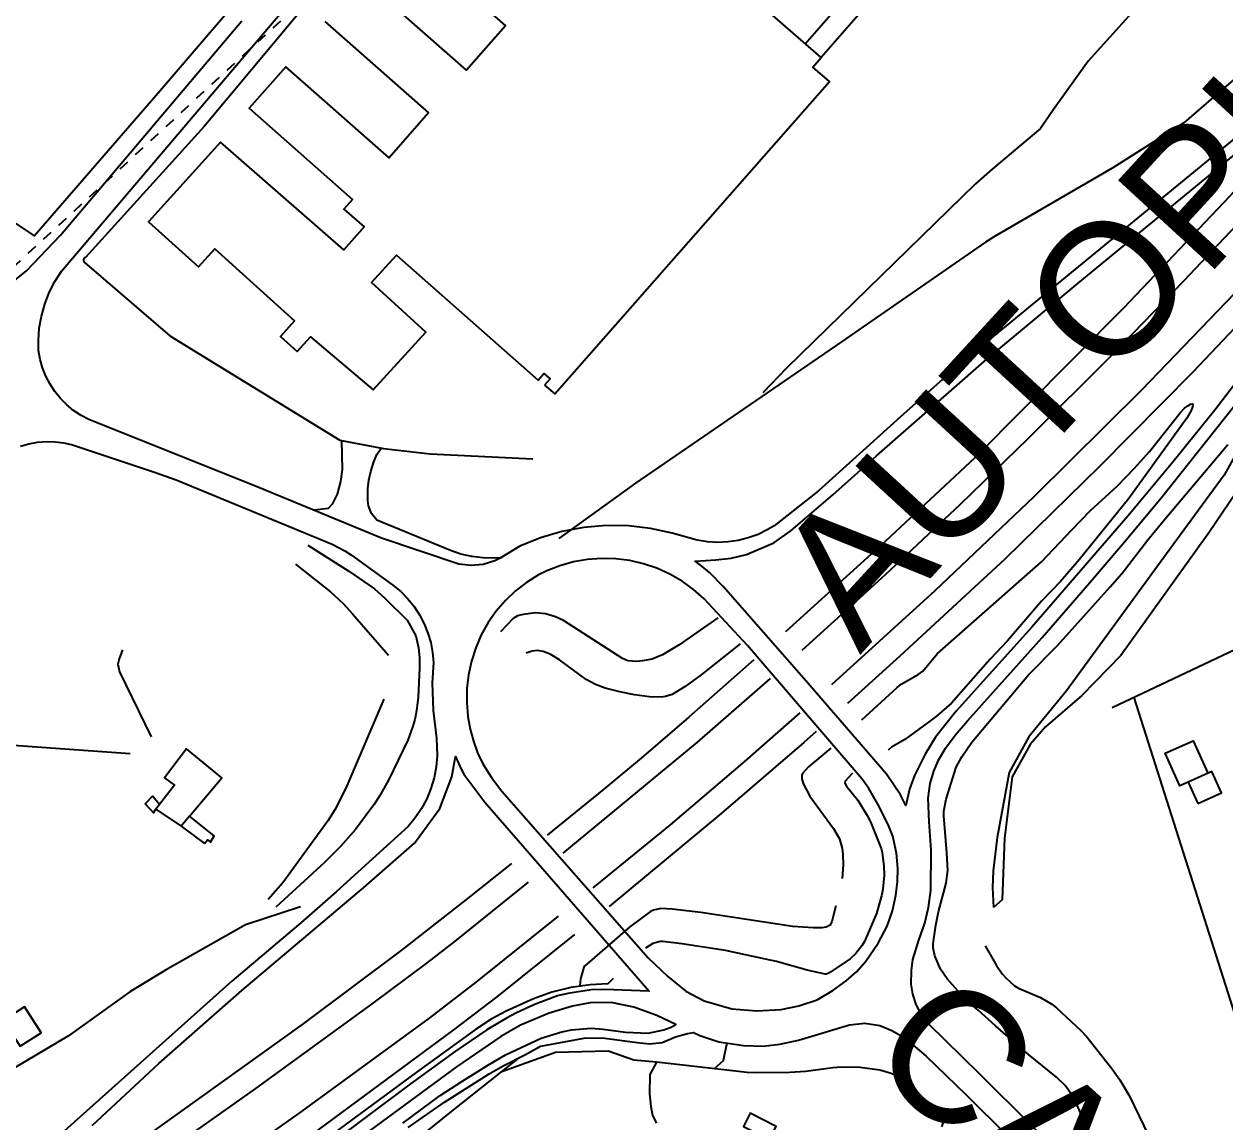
# Model space of a CAD drawing. Header units: millimetres. Extents: x 487814 to 495125, y 4392873 to 4398925.
# Drawn here: x 493196.5 to 493556.7, y 4396120.3 to 4396449.5 of the extents above; entities that cross this region are included whole.
import ezdxf

# ---------------------------------------------------------------- set-up
doc = ezdxf.new("R2010")
doc.units = ezdxf.units.MM
doc.linetypes.add('Tramo_AT__66_S_E_Tra', pattern=[6.24, 3.12, -3.12])
for name, color, linetype in [('Cartografia_Base', 8, 'Continuous'), ('Texto_Cartografia_Territorial', 7, 'Continuous'), ('Tramo_AT__66_S_E_Trazado', 5, 'Tramo_AT__66_S_E_Tra')]:
    doc.layers.add(name, color=color, linetype=linetype)
doc.styles.get("Standard").update_dxf_attribs({"font": 'arial.ttf'})

msp = doc.modelspace()

# ---------------------------------------------------------------- linework, layer by layer
at = {"layer": 'Cartografia_Base'}
for p, q in [((493506.1, 4396425.03, 104.31), (493506.25, 4396424.99, 104.31)), ((493621.53, 4396291.13, 97.26), (493522.94, 4396244.55, 96.69)), ((493237.13, 4396215.54, 107.39), (493236.1, 4396214.16, 107.44)), ((493246.17, 4396211.99, 107.91), (493243.68, 4396209.01, 107.96)), ((493196.64, 4396154.86, 114.58), (493201.66, 4396147.12, 109.95))]:
    msp.add_line(p, q, dxfattribs=at)
for points in [[(493381.26, 4396523.4, 107.39), (493378.84, 4396523.78, 107.16), (493376.02, 4396531.42, 107.16), (493370.09, 4396531.38, 108.01), (493363.82, 4396537.97, 108.11), (493362.88, 4396538.62, 108.11), (493361.84, 4396539.06, 108.11), (493360.74, 4396539.29, 108.11), (493353.54, 4396539.56, 108.52), (493291.68, 4396468.06, 106.05), (493250.52, 4396418.84, 107.91), (493214.94, 4396379.55, 105.33), (493214.58, 4396379.33, 105.27), (493214.35, 4396378.9, 105.24), (493214.38, 4396378.49, 105.21), (493214.6, 4396378.14, 105.18), (493240.32, 4396356.02, 103.48), (493291.24, 4396324.76, 102.25), (493304.33, 4396322.25, 102.25), (493318.36, 4396320.7, 102.25), (493349.12, 4396319.16, 102.42)], [(493487.93, 4396518.99, 103.45), (493508.12, 4396515.35, 102.98), (493511.86, 4396515.02, 102.58), (493516.32, 4396514.9, 102.41), (493549.27, 4396514.98, 101.15), (493574.3, 4396514.17, 100.46), (493597.38, 4396506.8, 99.35), (493623.32, 4396499.24, 100.15), (493625.78, 4396497.21, 97.56), (493623.71, 4396493.59, 98.44), (493588.79, 4396458.9, 99.85), (493558.46, 4396432.08, 101.94), (493544.4, 4396419.86, 103.81), (493523.15, 4396406.37, 105.41), (493487.6, 4396385.85, 106.44), (493484.96, 4396384.16, 103.33), (493441.77, 4396354.23, 102.88), (493379.93, 4396311.91, 101.48), (493356.93, 4396295.32, 99.45)], [(493503.23, 4396510.58, 104.08), (493517.04, 4396510.13, 103.55), (493548.61, 4396509.75, 101.97), (493564.24, 4396508.51, 100.8), (493577.95, 4396506.56, 100.91), (493549.06, 4396475.44, 102.78), (493515.71, 4396438.37, 104.88), (493505.29, 4396423.91, 104.46), (493501.46, 4396418.24, 104.34), (493486.88, 4396405.99, 104.28), (493481.93, 4396401.65, 104.18), (493425.22, 4396346.34, 102.98), (493418.11, 4396339, 103.11)], [(493309.76, 4396476.43, 105.38), (493340.91, 4396448.97, 105.3), (493329.24, 4396435.72, 104.54), (493298.09, 4396463.16, 104.79)], [(493352.69, 4396341.25, 103.73), (493355.75, 4396338.66, 103.9), (493438.17, 4396432.25, 105.87), (493433.13, 4396436.63, 105.97), (493435.62, 4396439.47, 105.92), (493392.71, 4396476.82, 106.2)], [(493626.77, 4396475.61, 98.2), (493612.37, 4396458.62, 98.3), (493579.21, 4396420.87, 98.71), (493558.22, 4396397.89, 98.63), (493526.31, 4396364.35, 98.63), (493481.69, 4396319.51, 98.84), (493454.94, 4396294.46, 99.03), (493424.94, 4396267.32, 99.13)], [(493266.8, 4396470.25, 105.48), (493268.5, 4396468.02, 105.26), (493268.58, 4396466.51, 105.21), (493268.1, 4396465.39, 105.17), (493237.33, 4396429.47, 102.3), (493199.69, 4396386.07, 102.04), (493168.48, 4396406.84, 101.76), (493161.97, 4396399.85, 102.02), (493158.22, 4396396.49, 102.28), (493155.44, 4396395.32, 102.34), (493140.69, 4396404.98, 102.2), (493131.99, 4396410.95, 102.19)], [(493430.87, 4396443.6, 106.52), (493453.94, 4396470.1, 106.51), (493458.72, 4396465.94, 106.5), (493435.62, 4396439.47, 106.5)], [(493569.01, 4396422.94, 98.04), (493478.35, 4396348.55, 102.17), (493460.44, 4396332.69, 103.28), (493434.82, 4396309.6, 105.78), (493421.55, 4396299.08, 105.9), (493419.48, 4396297.85, 105.92), (493416.69, 4396296.51, 105.95), (493413.78, 4396295.46, 105.97), (493410.77, 4396294.71, 105.99), (493407.71, 4396294.25, 106.01), (493404.61, 4396294.11, 106.03), (493401.52, 4396294.28, 106.06), (493398.46, 4396294.75, 106.08), (493390.99, 4396296.9, 106.14), (493384.45, 4396298.32, 106.18), (493377.81, 4396299.08, 106.22), (493371.11, 4396299.17, 106.27), (493364.45, 4396298.6, 106.31), (493357.87, 4396297.36, 106.35), (493351.45, 4396295.47, 106.39), (493345.25, 4396292.95, 106.43), (493339.4, 4396289.37, 106.07), (493337.75, 4396288.58, 105.95), (493334.25, 4396287.52, 105.71), (493330.61, 4396287.17, 105.46), (493326.97, 4396287.56, 105.22), (493303.8, 4396295.42, 104.43), (493267.19, 4396310.45, 103.36), (493218.46, 4396329.91, 102.44), (493215.99, 4396330.92, 102.42), (493213.64, 4396332.18, 102.4), (493211.42, 4396333.67, 102.38), (493209.36, 4396335.37, 102.36), (493207.48, 4396337.26, 102.34), (493205.8, 4396339.34, 102.32), (493204.34, 4396341.57, 102.31), (493203.1, 4396343.94, 102.29), (493202.11, 4396346.42, 102.27), (493201.37, 4396348.98, 102.25), (493200.89, 4396351.61, 102.23), (493200.84, 4396354.61, 102.22), (493201.1, 4396358.31, 102.22), (493201.74, 4396361.97, 102.22), (493202.74, 4396365.55, 102.21), (493204.08, 4396369.01, 102.21), (493205.77, 4396372.32, 102.2), (493207.78, 4396375.44, 102.2), (493282.87, 4396463.91, 104.21)], [(493192.17, 4396371.45, 102.07), (493197.27, 4396375.5, 102.14), (493207.43, 4396386.25, 102.17), (493261.91, 4396450.46, 102.88)], [(493286.75, 4396450.29, 104.21), (493317.9, 4396422.85, 103.9), (493306.04, 4396409.39, 103.3), (493275.03, 4396436.71, 103.74), (493264.07, 4396424.27, 103.44), (493295.08, 4396396.95, 102.88), (493292.51, 4396394.03, 102.81), (493298.54, 4396388.72, 102.7), (493292.42, 4396381.78, 102.53), (493255.49, 4396414.12, 103.2), (493233.9, 4396390.18, 102.4), (493248.85, 4396376.69, 102.34), (493253.75, 4396382.12, 102.47), (493277.68, 4396360.53, 101.94), (493273.48, 4396355.88, 101.74), (493278.49, 4396351.36, 101.58), (493282.5, 4396355.74, 101.77), (493301.21, 4396339.82, 101.2), (493317.06, 4396357.13, 101.95), (493300.77, 4396372.04, 102.32), (493308.22, 4396380.18, 102.52), (493350.74, 4396342.77, 103.62), (493352.48, 4396344.75, 103.69), (493354.34, 4396343.12, 103.79), (493352.69, 4396341.25, 103.73)], [(493638.38, 4396446, 98.87), (493630.87, 4396437.13, 98.88), (493599.1, 4396400.78, 99.03), (493575.95, 4396375.53, 99.15), (493547.09, 4396345.1, 99.19), (493519.15, 4396316.88, 99.23), (493490.71, 4396289.11, 99.5), (493459.22, 4396259.96, 99.52), (493443.55, 4396245.84, 99.53)], [(493567.76, 4396352.15, 100.19), (493553.66, 4396333.75, 100.58), (493541.06, 4396318.13, 101.53), (493527.57, 4396301.95, 102.43), (493498.84, 4396268.69, 104.62), (493476.13, 4396243.5, 106.29), (493469.94, 4396235.67, 106.6), (493466.78, 4396230.63, 106.97), (493463.59, 4396224.21, 107.13), (493462.15, 4396220.09, 107.13), (493461.06, 4396215.27, 107.16), (493459.43, 4396218.38, 107.31), (493455.25, 4396224.6, 107.18), (493430.48, 4396253.3, 106.96), (493406.2, 4396280.89, 106.53), (493402.12, 4396285.12, 106.43), (493399.87, 4396287.03, 106.43), (493397.82, 4396288.51, 106.41), (493403.99, 4396288.84, 106.11), (493408.64, 4396289.37, 106.08), (493413.2, 4396290.45, 106.15), (493421.39, 4396293.96, 106.07), (493426.54, 4396297.57, 105.76), (493439.15, 4396308.33, 105.27), (493452.25, 4396320.07, 104.16), (493485.29, 4396349.07, 101.91), (493512.67, 4396371.79, 100.17), (493572.09, 4396420.61, 98.37)], [(493563.47, 4396392.71, 98.72), (493544.34, 4396372.41, 98.98), (493523.06, 4396350.41, 98.97), (493497.57, 4396325.14, 99.12), (493477.37, 4396305.46, 98.99), (493454.82, 4396284.4, 99.21), (493429.81, 4396261.69, 99.28)], [(493559.62, 4396368.72, 99.01), (493531.68, 4396339.71, 99.02), (493499.45, 4396307.73, 98.97), (493469.77, 4396279.54, 98.95), (493438.69, 4396251.43, 99.22)], [(493571.95, 4396342.03, 100.06), (493556.55, 4396314.28, 98.34), (493541.06, 4396293.33, 97.72), (493509.18, 4396249.57, 97.53), (493497.88, 4396235.83, 97.53), (493491.97, 4396225.16, 97.57), (493488.42, 4396205.66, 97.8), (493487.2, 4396195.62, 97.88), (493486.98, 4396190.62, 97.84), (493487.3, 4396184.68, 97.38)], [(493580.54, 4396339.11, 98.52), (493551.93, 4396297, 98.71), (493525.52, 4396260.17, 98.26), (493513.84, 4396248.18, 98.03), (493502.94, 4396238.77, 97.83), (493498.28, 4396233.54, 97.87), (493492.92, 4396223.86, 98.26), (493490.57, 4396205.39, 97.83), (493489.89, 4396186.95, 97.76), (493487.3, 4396184.68, 97.38)], [(493447.87, 4396240.88, 101.2), (493458.39, 4396250.59, 99.86), (493459.65, 4396251.59, 99.83), (493464.68, 4396254.52, 99.86), (493466.11, 4396255.54, 99.86), (493470.39, 4396260.7, 99.86), (493501.69, 4396288.32, 99.98), (493510.78, 4396297.91, 99.79), (493516.45, 4396303.64, 99.75), (493524.38, 4396311, 99.79), (493529.57, 4396316.32, 100.09), (493534.07, 4396321.34, 100.21), (493543.33, 4396332.95, 100.09), (493544.65, 4396334.32, 100.13), (493545.57, 4396335.04, 100.13), (493546.44, 4396335.53, 100.13), (493546.99, 4396335.66, 100.17), (493547.11, 4396335.53, 100.28), (493547.01, 4396334.71, 100.67), (493546.62, 4396333.65, 100.97), (493545.26, 4396331.33, 101.47), (493527.96, 4396307.28, 101.78), (493512.97, 4396288.93, 102.96), (493507.41, 4396282.37, 103.38), (493501.73, 4396276.52, 104.07), (493491.49, 4396264.63, 105.25), (493486.3, 4396259.11, 105.37), (493474.71, 4396245.9, 106.17), (493470.2, 4396242.02, 106.06), (493467.79, 4396240.19, 105.83), (493460.69, 4396234.99, 105.67), (493456.68, 4396232.67, 105.86), (493455.72, 4396231.86, 105.86)], [(493529.15, 4396089.14, 105.07), (493483.22, 4396134.7, 106.82), (493467.8, 4396149.75, 107.17), (493465.5, 4396152.74, 107.24), (493464.01, 4396155.88, 107.27), (493463.09, 4396158.62, 107.28), (493462.67, 4396161.66, 107.33), (493462.69, 4396165.73, 107.36), (493463.15, 4396169.04, 107.28), (493464.95, 4396174.83, 107.23), (493466.76, 4396179.96, 107.19), (493467.87, 4396184.63, 107.29), (493468.56, 4396189.85, 107.33), (493468.62, 4396201.94, 107.38), (493467.99, 4396210.33, 107.25), (493467.75, 4396217.38, 107.39), (493468.36, 4396221.81, 106.96), (493469.42, 4396225.53, 106.83), (493470.85, 4396228.84, 106.73), (493472.88, 4396232.38, 106.66), (493475.87, 4396236.32, 106.44), (493479.53, 4396240.62, 106.19), (493501.89, 4396265.55, 104.4), (493516.25, 4396282.04, 103.59), (493527.21, 4396294.96, 102.86), (493538.1, 4396308.1, 101.97), (493559.75, 4396335.24, 100.79)], [(493195.52, 4396322.96, 101.27), (493198, 4396323.66, 101.29), (493200.61, 4396324.12, 101.31), (493203.24, 4396324.32, 101.32), (493205.89, 4396324.26, 101.34), (493208.51, 4396323.93, 101.35), (493211.09, 4396323.35, 101.37), (493235.68, 4396315.21, 102.59), (493242.13, 4396312.9, 102.82), (493288.94, 4396293.55, 103.28), (493292.78, 4396291.56, 103.95), (493294.78, 4396290.28, 104.24), (493307.2, 4396281.27, 104.5), (493309.51, 4396279.36, 104.66), (493311.63, 4396277.23, 104.83), (493313.52, 4396274.9, 104.99), (493315.18, 4396272.38, 105.15), (493316.57, 4396269.72, 105.31), (493317.69, 4396266.93, 105.47), (493318.52, 4396264.05, 105.64), (493319.07, 4396261.09, 105.8), (493319.31, 4396258.1, 105.96), (493318.97, 4396252.05, 106.03), (493319.22, 4396243.7, 106.11), (493320.29, 4396235.41, 106.18), (493320.49, 4396230.17, 106.16), (493320.18, 4396226.84, 106.15), (493319.55, 4396223.56, 106.14), (493318.59, 4396220.35, 106.12), (493317.31, 4396217.26, 106.11), (493315.74, 4396214.32, 106.1), (493313.87, 4396211.54, 106.09), (493311.74, 4396208.97, 106.08), (493290.2, 4396189.3, 105.32), (493279.54, 4396180.05, 104.66), (493258.84, 4396162.52, 103.15), (493197.28, 4396107.45, 99.59)], [(493291.77, 4396324.66, 101.37), (493291.97, 4396315.98, 102.5), (493291.46, 4396312.37, 102.6), (493290.42, 4396308.58, 103.21), (493288.99, 4396305.61, 103.33), (493287.78, 4396304.32, 103.44), (493283.53, 4396303.79, 103.9)], [(493339.6, 4396289.49, 106.09), (493337.57, 4396289.37, 105.88), (493334.21, 4396289.45, 105.67), (493330.87, 4396289.87, 105.46), (493327.6, 4396290.61, 105.25), (493324.41, 4396291.68, 105.04), (493302.32, 4396300.8, 103.21), (493300.76, 4396302.73, 103.27), (493299.84, 4396305.03, 103.34), (493299.63, 4396306.68, 103.38), (493299.68, 4396310.16, 102.87), (493299.98, 4396312.77, 102.61), (493300.54, 4396315.33, 102.34), (493301.47, 4396318.28, 102), (493302.34, 4396320.44, 101.85), (493303.62, 4396322.38, 101.7)], [(493515.9, 4396117.48, 104.83), (493512.31, 4396125.57, 105.44), (493510.77, 4396128.49, 105.44), (493508.8, 4396131.28, 105.44), (493506.2, 4396133.8, 105.48), (493497.85, 4396140.6, 105.41), (493487.89, 4396149.21, 105.41), (493482.73, 4396153.9, 105.79), (493479.14, 4396156.84, 106.32), (493473.4, 4396163.29, 107.01), (493471.46, 4396166.17, 106.59), (493469.68, 4396170.12, 106.55), (493469.25, 4396172.52, 106.74), (493469.27, 4396173.72, 106.86), (493470.03, 4396179.36, 107.16), (493470.8, 4396183.34, 107.2), (493473.13, 4396191.92, 107.39), (493473.6, 4396195.72, 107.39), (493473.37, 4396201.03, 107.43), (493472.41, 4396212.17, 107.39), (493472.46, 4396213.52, 107.32), (493473.15, 4396217.15, 107.28), (493476.14, 4396226.73, 106.97), (493477.78, 4396229.86, 106.97), (493480.81, 4396234.26, 106.94), (493497.8, 4396254.41, 105.1), (493506.53, 4396263.22, 104.76), (493522.36, 4396280.74, 102.77), (493525.88, 4396284.85, 102.73), (493533.64, 4396294.86, 102.23), (493538.24, 4396300.5, 102), (493557.64, 4396323.43, 100.59)], [(493281.62, 4396293.27, 103.19), (493293.94, 4396285.53, 103.37), (493301.62, 4396280.17, 104), (493304.67, 4396277.54, 104.07), (493311.49, 4396270.81, 105.05), (493314.07, 4396266.11, 105.07), (493314.87, 4396262.46, 105.28), (493315.12, 4396259.64, 105.54), (493315.18, 4396256.38, 105.64), (493314.72, 4396247.72, 105.73), (493314.27, 4396243.61, 105.74), (493313.76, 4396241.01, 105.72), (493313.2, 4396239, 105.69), (493311.63, 4396234.79, 105.6), (493305.83, 4396222.82, 105.38), (493303.17, 4396218.06, 105.32), (493301.49, 4396215.46, 105.28), (493295.96, 4396208.03, 105.33), (493291.5, 4396202.89, 105.41), (493286.68, 4396198.1, 105.29), (493272.1, 4396184.7, 104.5)], [(493277.96, 4396287.63, 98.49), (493288.51, 4396279.32, 98.55), (493292.24, 4396275.81, 98.57), (493295.11, 4396272.72, 98.59), (493305.83, 4396260.31, 98.69)], [(493416.45, 4396259.82, 107.29), (493413.55, 4396263.22, 107.29), (493400.49, 4396277.2, 106.37), (493397.32, 4396280.01, 106.37), (493393.89, 4396282.5, 106.38), (493390.22, 4396284.62, 106.38), (493386.36, 4396286.38, 106.38), (493382.34, 4396287.73, 106.39), (493378.21, 4396288.69, 106.39), (493374, 4396289.22, 106.39), (493369.77, 4396289.33, 106.39), (493365.54, 4396289.01, 106.4), (493361.36, 4396288.28, 106.4), (493357.28, 4396287.13, 106.4), (493353.33, 4396285.58, 106.41), (493350.83, 4396284.35, 106.41), (493347.27, 4396282.13, 106.43), (493343.96, 4396279.56, 106.44), (493340.91, 4396276.67, 106.46), (493338.17, 4396273.49, 106.47), (493335.76, 4396270.05, 106.49), (493333.7, 4396266.39, 106.51), (493332.02, 4396262.54, 106.52), (493330.73, 4396258.55, 106.54), (493329.85, 4396254.44, 106.55), (493329.38, 4396250.27, 106.57), (493329.33, 4396246.07, 106.59), (493329.7, 4396241.89, 106.6), (493330.4, 4396238.13, 106.62), (493331.31, 4396234.52, 106.59), (493332.57, 4396231.03, 106.56), (493334.18, 4396227.68, 106.53), (493336.74, 4396223.61, 106.47), (493339.89, 4396219.54, 106.74), (493383.76, 4396169.52, 107.35), (493389.64, 4396163.93, 107.29), (493395.08, 4396159.61, 107.2), (493400.56, 4396156.69, 107.27), (493408.79, 4396154.25, 107.27), (493416.33, 4396153.7, 107.2), (493423.62, 4396154.1, 107.17), (493428.9, 4396155.13, 107.14), (493434.41, 4396156.97, 107.18), (493439.18, 4396159.8, 107.14), (493443.14, 4396162.64, 107.1), (493446.36, 4396165.48, 107.1), (493449.02, 4396168.57, 107.32), (493452.71, 4396173.92, 107.37), (493455.42, 4396179.01, 107.37), (493457.05, 4396183.68, 107.37), (493457.99, 4396188.28, 107.43), (493458.52, 4396192.44, 107.44), (493458.58, 4396196.36, 107.42), (493458.19, 4396200.92, 107.37), (493457.11, 4396206.03, 107.34), (493455.76, 4396209.56, 107.3), (493452.64, 4396215.65, 107.29), (493449.97, 4396220.28, 107.29), (493447.94, 4396223.11, 107.29), (493416.45, 4396259.82, 107.29)], [(493404.65, 4396271.46, 105.57), (493393.05, 4396263.43, 105.57), (493388.08, 4396260.43, 105.58), (493384.91, 4396259.12, 105.58), (493382.08, 4396258.56, 105.58), (493380.25, 4396258.42, 105.58), (493377.61, 4396258.64, 105.58), (493376.05, 4396259.28, 105.58), (493358.35, 4396270.71, 105.65), (493355.94, 4396271.83, 105.65), (493352.96, 4396272.66, 105.65), (493349.94, 4396273.03, 105.65), (493346.29, 4396272.53, 105.65), (493344.51, 4396272.07, 105.65), (493343.26, 4396271.26, 105.65), (493339.46, 4396267.25, 105.88)], [(493226.11, 4396261.88, 102.51), (493225.05, 4396259.25, 102.79), (493224.71, 4396257.6, 102.94), (493225.21, 4396255.27, 103.01), (493234.69, 4396235.81, 103.87)], [(493411.36, 4396263.69, 98.65), (493399.65, 4396254.41, 98.69), (493394.86, 4396250.87, 98.7), (493390.96, 4396248.5, 98.7), (493388.92, 4396247.89, 98.7), (493387.68, 4396247.73, 98.7), (493384.17, 4396247.83, 98.7), (493379.69, 4396248.44, 98.87), (493375.27, 4396249.3, 99.12), (493370.84, 4396250.45, 99.16), (493367.92, 4396251.5, 99.17), (493365.17, 4396253.01, 99.22), (493357.1, 4396258.95, 99.36), (493354.37, 4396260.56, 99.39), (493352.2, 4396261.44, 99.39), (493350.49, 4396261.74, 99.39), (493348.91, 4396261.54, 99.39), (493347.12, 4396260.95, 99.39)], [(493415.46, 4396258.95, 99.14), (493395.95, 4396241.72, 99.16), (493382.3, 4396229.99, 99.68), (493370.4, 4396220.11, 99.7), (493353.43, 4396206.37, 99.65)], [(493420.37, 4396253.26, 99.21), (493398.31, 4396234.08, 99.31), (493358.18, 4396200.92, 99.54)], [(493304.49, 4396247.15, 98.48), (493293.38, 4396221.08, 99.26), (493290.05, 4396214.39, 100.16), (493287.73, 4396210.76, 100.57), (493274.19, 4396192.07, 101.95), (493269.8, 4396187.08, 102.1)], [(493616.87, 4396153.87, 96.43), (493564.09, 4396138.31, 96.82), (493560.48, 4396150.23, 96.19), (493529.49, 4396247.64, 96.79)], [(493429.23, 4396243.05, 99.22), (493412.78, 4396228.48, 99.23), (493390.38, 4396209.44, 99.33), (493367.18, 4396190.59, 99.4)], [(493184.26, 4396237.24, 106.83), (493185.75, 4396235.82, 106.88), (493189.12, 4396233.66, 106.82), (493228.39, 4396230.82, 104.42)], [(493434.18, 4396237.4, 99.54), (493430.48, 4396234.08, 99.54), (493405.6, 4396212.79, 99.74), (493372.09, 4396184.96, 99.79)], [(493250.66, 4396203.86, 104.51), (493251.54, 4396204.96, 104.37), (493252.49, 4396204.28, 104.34), (493253.57, 4396206.16, 104.13), (493246.17, 4396211.99, 104.4), (493255.86, 4396223.54, 102.88), (493245.23, 4396232.2, 103.37), (493238.65, 4396223.56, 104.34), (493241.7, 4396221.35, 104.21), (493237.13, 4396215.54, 104.95), (493235.06, 4396218.01, 104.99), (493232.92, 4396215.71, 105.18), (493235.37, 4396213, 105.27), (493236.1, 4396214.16, 105.13), (493243.68, 4396209.01, 104.79), (493250.66, 4396203.86, 104.51)], [(493438.51, 4396232.45, 100.21), (493431.82, 4396226.8, 100.21), (493430.08, 4396224.84, 100.17), (493429.84, 4396224.35, 100.17), (493429.79, 4396223.18, 100.21), (493430.27, 4396221.87, 100.32), (493432.27, 4396218.03, 100.4), (493439.3, 4396208.38, 100.21), (493441.1, 4396205.19, 99.86), (493441.94, 4396202.33, 99.83), (493442.15, 4396200.51, 99.86), (493442.21, 4396197.48, 99.86), (493441.88, 4396193.38, 97.92)], [(493545.74, 4396222.27, 97.61), (493543.24, 4396221.14, 97.53), (493538.85, 4396230.88, 97.19), (493547.24, 4396234.66, 97.34), (493551.63, 4396224.93, 97.15)], [(493217, 4396119.27, 99.97), (493237.02, 4396137.83, 101.81), (493261.84, 4396159.77, 103.46), (493298.43, 4396190.67, 105.32), (493313.67, 4396203.96, 105.71), (493321.28, 4396214.32, 106.44), (493324.89, 4396223.81, 106.45), (493325.95, 4396229.95, 106.45), (493327.74, 4396225.89, 106.45), (493328.43, 4396224.65, 106.44), (493334.78, 4396216.25, 106.86), (493384.05, 4396159.6, 106.99), (493370.75, 4396160.07, 106.77), (493366.63, 4396159.92, 106.73), (493359.6, 4396158.88, 106.54), (493356.57, 4396158.14, 106.53), (493349.46, 4396155.48, 106.49), (493344.1, 4396153, 106.36), (493341.21, 4396151.46, 106.24), (493335.38, 4396147.98, 105.95), (493325.91, 4396141.57, 105.64), (493312.5, 4396131.8, 104.76), (493287.44, 4396113.09, 103.27)], [(493445.07, 4396224.95, 106.36), (493442.81, 4396222.54, 105.86), (493442.73, 4396221.92, 105.86), (493443.25, 4396221.03, 105.86), (493446.61, 4396216.86, 105.79), (493449.43, 4396212.21, 106.32), (493450.38, 4396210.29, 106.4), (493453.58, 4396202.35, 106.32), (493453.91, 4396201.09, 106.29), (493454.41, 4396197.01, 106.09), (493454.49, 4396194.39, 106.02), (493454.1, 4396190.15, 106.51), (493453.71, 4396188.17, 106.82), (493452.21, 4396182.87, 106.94), (493448.61, 4396174.48, 107.05), (493447.86, 4396173.17, 107.09), (493445.98, 4396170.83, 107.09), (493444.35, 4396169.3, 107.05), (493438.19, 4396165.13, 107.05), (493437.27, 4396164.69, 107.05), (493436.85, 4396164.67, 107.05), (493431.41, 4396165.88, 105.98), (493422.27, 4396168.44, 105.71), (493418.91, 4396169.19, 105.71), (493406.95, 4396171.71, 105.71), (493393.81, 4396173.74, 105.64), (493388.18, 4396174.48, 105.48), (493387.38, 4396174.43, 105.44), (493385.18, 4396173.86, 105.25), (493382.99, 4396172.47, 106.07)], [(493548.65, 4396215.8, 95.62), (493555.72, 4396218.99, 95.28), (493552.81, 4396225.46, 95.5), (493545.74, 4396222.27, 95.83), (493548.65, 4396215.8, 95.62)], [(493342.79, 4396197.84, 99.77), (493329.09, 4396186.95, 99.87), (493309.74, 4396171.89, 99.89), (493279.97, 4396149.59, 99.93), (493231.3, 4396114.72, 100.12), (493218.68, 4396105.99, 100.1), (493208.74, 4396099.4, 100.02)], [(493347.72, 4396192.28, 99.6), (493325.66, 4396174.45, 99.63), (493317.24, 4396167.96, 99.59), (493301.16, 4396155.96, 99.54), (493266, 4396130.4, 99.61), (493225.7, 4396101.86, 99.7), (493215.2, 4396094.65, 99.77)], [(493279.43, 4396184.86, 105.44), (493262.96, 4396179.48, 104.53), (493238.96, 4396165.84, 109.02), (493228.31, 4396159.41, 109.4), (493209.89, 4396146.22, 110.1), (493187.36, 4396132.86, 109.64), (493177.28, 4396126.08, 109.26), (493174.37, 4396123.29, 109.77)], [(493356.72, 4396182.1, 99.43), (493332.49, 4396162.56, 99.52), (493318.02, 4396151.47, 99.63), (493310.69, 4396146.04, 99.69), (493279.87, 4396123.58, 99.98), (493226.43, 4396085.81, 99.97)], [(493440.03, 4396185.11, 96.81), (493438.79, 4396180.41, 99.21), (493438.32, 4396179.35, 99.21), (493437.13, 4396178.78, 99.41), (493435.9, 4396178.6, 99.64), (493433.33, 4396178.56, 99.83), (493427.09, 4396178.99, 99.9), (493399.53, 4396183.19, 100.06), (493390.91, 4396184.14, 100.17), (493387.53, 4396184.37, 100.21), (493385.37, 4396183.9, 100.17), (493384.48, 4396183.48, 100.02), (493378.29, 4396178.86, 99.6), (493364.61, 4396167.09, 99.99), (493364.41, 4396166.81, 100), (493363.44, 4396163.24, 99.99), (493363.26, 4396161.28, 99.99)], [(493361.63, 4396176.56, 99.93), (493338.34, 4396157.87, 100), (493325.36, 4396147.93, 99.99), (493280.52, 4396114.89, 100.24), (493250.7, 4396093.58, 100.2), (493232.4, 4396080.98, 100.12)], [(493484.86, 4396173.15, 98.03), (493488.24, 4396167.29, 98.76), (493489.96, 4396164.76, 98.99), (493490.99, 4396163.52, 98.95), (493493.65, 4396161.21, 98.22), (493494.77, 4396160.51, 97.92), (493501.43, 4396157.71, 96.62), (493504.82, 4396155.67, 96.81), (493506.22, 4396154.57, 96.92), (493513.48, 4396147.79, 97.04), (493515.33, 4396145.84, 96.81), (493522.78, 4396136.36, 96.58), (493525.23, 4396133.01, 96.73), (493527.97, 4396128.32, 97.04), (493533.88, 4396116.13, 97.27)], [(493373.28, 4396163.41, 107.25), (493371.63, 4396161.73, 107.25), (493366.31, 4396161.48, 107.21), (493360.52, 4396160.65, 107.17), (493354.84, 4396159.24, 107.14), (493349.33, 4396157.27, 107.1), (493341.19, 4396153.56, 107.06), (493336.66, 4396151.15, 106.93), (493331.92, 4396148.03, 106.72), (493314.54, 4396135.53, 106.26), (493275.75, 4396106.9, 103.67), (493241.79, 4396082.48, 101.69)], [(493195.34, 4396143.03, 109.93), (493201.66, 4396147.12, 109.95), (493196.64, 4396154.86, 109.83), (493190.32, 4396150.75, 109.81), (493195.34, 4396143.03, 109.93)], [(493310.17, 4396119.96, 103.77), (493321.38, 4396128.26, 105.33), (493327.88, 4396132.53, 105.57), (493335.86, 4396137.5, 105.74), (493340.97, 4396140.47, 105.87), (493351.61, 4396145.47, 106.37), (493357.88, 4396147.33, 106.38), (493360.76, 4396147.95, 106.4), (493366.61, 4396148.47, 106.39), (493370.23, 4396148.22, 106.43), (493376.93, 4396147.29, 106.48), (493383.74, 4396147.02, 106.72), (493388.49, 4396147.95, 106.89), (493390.63, 4396148.82, 107.06), (493392.03, 4396149.61, 107.1), (493386.33, 4396152.32, 107.13), (493379.46, 4396154.72, 107.06), (493372.63, 4396156.21, 106.94), (493366.35, 4396156.06, 106.87), (493361.04, 4396155.08, 106.8), (493354.04, 4396153, 106.59), (493345.41, 4396149.4, 106.46), (493339.56, 4396146.02, 106.37), (493326.27, 4396136.84, 105.32), (493279.33, 4396102.44, 102.56)], [(493311.8, 4396118.65, 103.82), (493322.67, 4396126.25, 104.62), (493336.04, 4396134.8, 105.94), (493340.27, 4396137.2, 106.01), (493346.94, 4396140.53, 106.01), (493351.47, 4396143.03, 106.01), (493352.09, 4396143.2, 106.01), (493365.08, 4396145.55, 106.02), (493370.79, 4396145.43, 106.16), (493380.4, 4396144.14, 106.35), (493384.26, 4396143.79, 106.53), (493387.98, 4396144.14, 106.64), (493391.98, 4396145.87, 106.76), (493395.5, 4396146.85, 106.92), (493397.38, 4396147.15, 107.08), (493399.25, 4396146.32, 107.07), (493404.96, 4396144.4, 107), (493412.36, 4396143.31, 107), (493418.25, 4396143.1, 107), (493423.26, 4396143.7, 106.98), (493428.83, 4396144.83, 106.98), (493444.1, 4396149.45, 106.97), (493448.68, 4396149.94, 106.97), (493453.23, 4396149.23, 106.98), (493456.86, 4396147.78, 107.03), (493460.48, 4396145.64, 107.05), (493467.11, 4396140.03, 107.13), (493479.12, 4396128.53, 106.66), (493541.52, 4396066.66, 104.46)], [(493407.33, 4396144.05, 107), (493406.26, 4396138.7, 105.22), (493403.51, 4396136.33, 104.96)], [(493344.97, 4396139.55, 106.01), (493324.69, 4396123.53, 106.13), (493317.39, 4396117.63, 107.44), (493312.69, 4396113.57, 107.62)], [(493386.22, 4396138.29, 105), (493379.43, 4396138.9, 105), (493371.73, 4396141.55, 105.15), (493355.93, 4396141.13, 105), (493339.52, 4396135.29, 105.02)], [(493471.82, 4396118.88, 104.86), (493472.38, 4396120.52, 104.9), (493472.21, 4396122, 104.93), (493471.34, 4396123.31, 104.95), (493467.34, 4396126.12, 104.93), (493462.32, 4396131.1, 104.93), (493459.6, 4396133.38, 104.97), (493458.67, 4396133.97, 104.98), (493456.59, 4396134.89, 104.99), (493453.2, 4396135.93, 105), (493447.31, 4396136.65, 104.96), (493441.74, 4396136.74, 104.92), (493439.14, 4396136.56, 104.89), (493431.07, 4396135.48, 104.89), (493426.28, 4396135.21, 104.92), (493415.88, 4396135.08, 104.96), (493413.45, 4396135.2, 104.96), (493386.22, 4396138.29, 105), (493384.28, 4396134.61, 105), (493384.12, 4396128.8, 105), (493384.55, 4396124.99, 105), (493385.07, 4396122.24, 105), (493386.26, 4396120.04, 105)], [(493420.1, 4396115.08, 105.56), (493422.1, 4396119.03, 105.56), (493414.38, 4396122.94, 105.56), (493412.38, 4396119, 105.56), (493420.1, 4396115.08, 105.56)]]:
    msp.add_polyline3d(points, dxfattribs=at)
at = {"layer": 'Tramo_AT__66_S_E_Trazado', "flags": 128}
msp.add_lwpolyline([(493369.92, 4396539.1), (493309.62, 4396483.64), (493094.54, 4396285.8), (493042.05, 4396282.21), (493043.06, 4396267.7), (493043.33, 4396263.32)], dxfattribs=at)

# ---------------------------------------------------------------- texts
at = {"layer": 'Texto_Cartografia_Territorial'}
for s, rotation, p in [('AUTOPISTA', 47.4108, (493447.24, 4396260.26)), ('CARRETERA', -41.8905, (493447.96, 4396139.18))]:
    msp.add_text(s, height=39.37, rotation=rotation, dxfattribs=at).set_placement(p)

doc.saveas('drawing.dxf')
